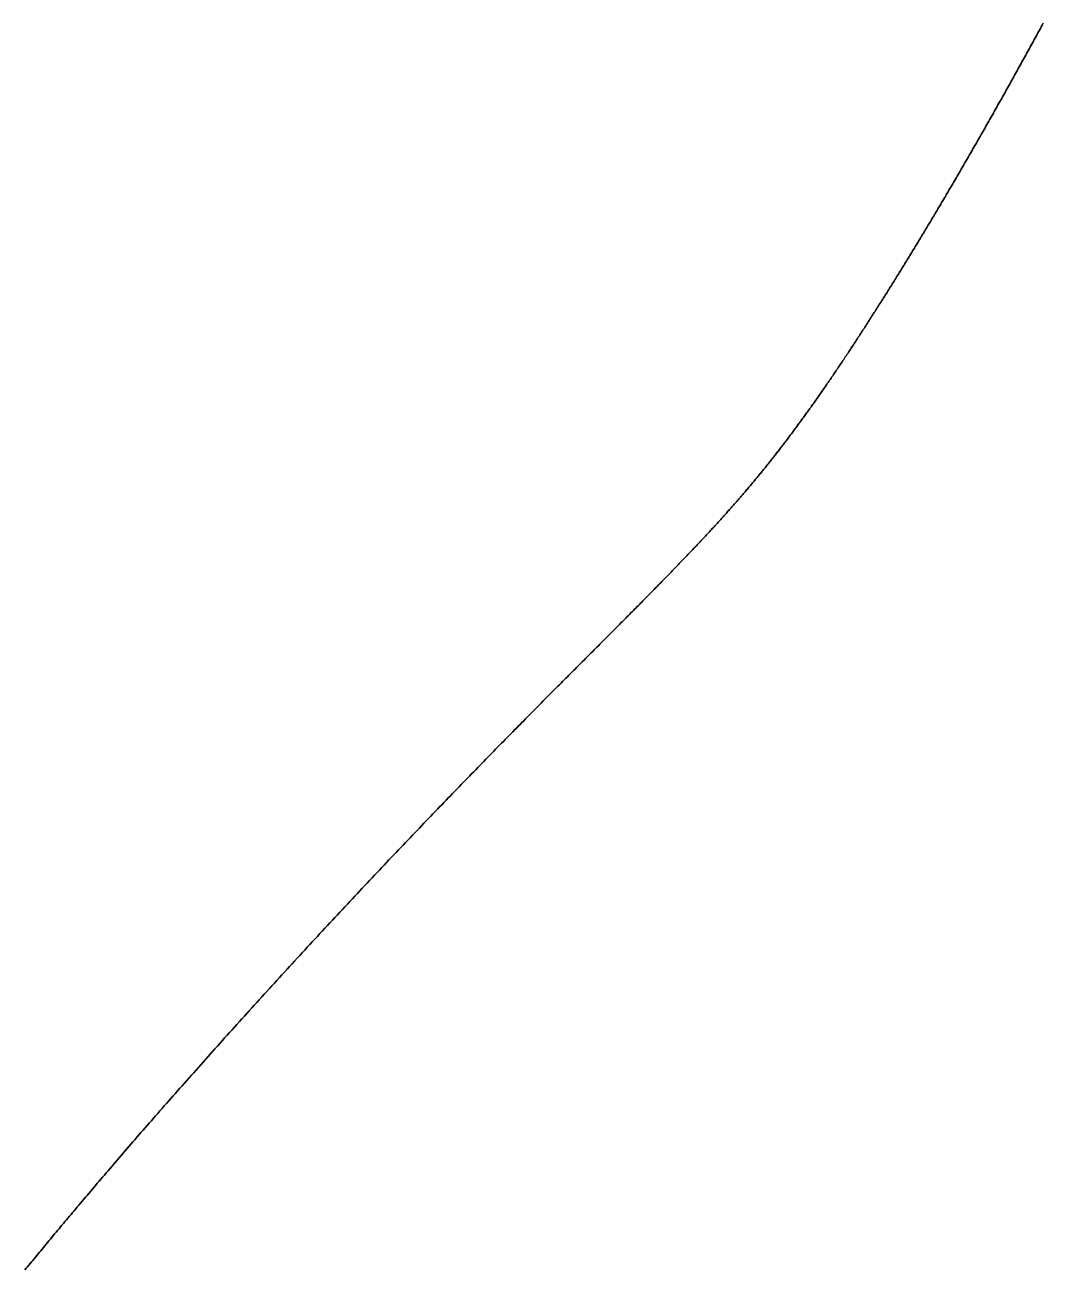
# Model space of a CAD drawing. Header units: inches. Extents: x 130170 to 284068, y 377793 to 804530.
# Drawn here: x 250075.4 to 250104.95, y 750662.2 to 750698.29 of the extents above; entities that cross this region are included whole.
import ezdxf

# ---------------------------------------------------------------- set-up
doc = ezdxf.new("R2010")
doc.units = ezdxf.units.IN
doc.header["$MEASUREMENT"] = 0
doc.layers.add('muni_il', color=7, linetype='Continuous')

msp = doc.modelspace()

# ---------------------------------------------------------------- linework, layer by layer
at = {"layer": 'muni_il'}
for points in [[(250104.95, 750698.334), (250104.924, 750698.285), (250104.897, 750698.236), (250104.871, 750698.187), (250104.844, 750698.139), (250104.817, 750698.09), (250104.791, 750698.041), (250104.764, 750697.993), (250104.738, 750697.944), (250104.711, 750697.895), (250104.684, 750697.847), (250104.658, 750697.798), (250104.631, 750697.75), (250104.604, 750697.701), (250104.578, 750697.652), (250104.551, 750697.604), (250104.524, 750697.555), (250104.497, 750697.507), (250104.471, 750697.458), (250104.444, 750697.41), (250104.417, 750697.361), (250104.391, 750697.313), (250104.364, 750697.265), (250104.337, 750697.216), (250104.31, 750697.168), (250104.284, 750697.12), (250104.257, 750697.071), (250104.23, 750697.023), (250104.203, 750696.975), (250104.176, 750696.926), (250104.15, 750696.878), (250104.123, 750696.83), (250104.096, 750696.782), (250104.069, 750696.734), (250104.043, 750696.686), (250104.016, 750696.638), (250103.989, 750696.59), (250103.962, 750696.542), (250103.935, 750696.493), (250103.908, 750696.446), (250103.882, 750696.398), (250103.855, 750696.35), (250103.828, 750696.302), (250103.801, 750696.254), (250103.774, 750696.206), (250103.747, 750696.158), (250103.72, 750696.11), (250103.694, 750696.063), (250103.667, 750696.015), (250103.64, 750695.967), (250103.613, 750695.92), (250103.586, 750695.872), (250103.559, 750695.824), (250103.532, 750695.777), (250103.506, 750695.729), (250103.479, 750695.682), (250103.452, 750695.634), (250103.425, 750695.587), (250103.398, 750695.539), (250103.371, 750695.492), (250103.344, 750695.445), (250103.317, 750695.397), (250103.291, 750695.35), (250103.264, 750695.303), (250103.237, 750695.256), (250103.21, 750695.208), (250103.183, 750695.161), (250103.156, 750695.114), (250103.129, 750695.067), (250103.103, 750695.02), (250103.076, 750694.973), (250103.049, 750694.926), (250103.022, 750694.879), (250102.995, 750694.833), (250102.968, 750694.786), (250102.941, 750694.739), (250102.914, 750694.692), (250102.888, 750694.646), (250102.861, 750694.599), (250102.834, 750694.553), (250102.807, 750694.506), (250102.78, 750694.46), (250102.753, 750694.413), (250102.727, 750694.367), (250102.7, 750694.32), (250102.673, 750694.274), (250102.646, 750694.228), (250102.619, 750694.182), (250102.593, 750694.135), (250102.566, 750694.089), (250102.539, 750694.043), (250102.512, 750693.997), (250102.485, 750693.951), (250102.459, 750693.906), (250102.432, 750693.86), (250102.405, 750693.814), (250102.378, 750693.768), (250102.352, 750693.722), (250102.325, 750693.677), (250102.298, 750693.631), (250102.272, 750693.586), (250102.245, 750693.54), (250102.218, 750693.495), (250102.192, 750693.45), (250102.165, 750693.404), (250102.138, 750693.359), (250102.112, 750693.314), (250102.085, 750693.269), (250102.058, 750693.224), (250102.032, 750693.179), (250102.005, 750693.134), (250101.979, 750693.089), (250101.952, 750693.044), (250101.925, 750692.999), (250101.899, 750692.955), (250101.872, 750692.91), (250101.846, 750692.866), (250101.819, 750692.821), (250101.793, 750692.777), (250101.766, 750692.732), (250101.74, 750692.688), (250101.714, 750692.644), (250101.687, 750692.6), (250101.661, 750692.556), (250101.634, 750692.512), (250101.608, 750692.468), (250101.582, 750692.424), (250101.555, 750692.38), (250101.529, 750692.336), (250101.503, 750692.293), (250101.477, 750692.249), (250101.45, 750692.205), (250101.424, 750692.162), (250101.398, 750692.119), (250101.372, 750692.076), (250101.346, 750692.032), (250101.319, 750691.989), (250101.293, 750691.946), (250101.267, 750691.903), (250101.241, 750691.86), (250101.215, 750691.817), (250101.189, 750691.775), (250101.163, 750691.732), (250101.137, 750691.69), (250101.111, 750691.647), (250101.085, 750691.604), (250101.059, 750691.562), (250101.033, 750691.52), (250101.007, 750691.478), (250100.982, 750691.436), (250100.956, 750691.394), (250100.93, 750691.352), (250100.904, 750691.31), (250100.878, 750691.268), (250100.853, 750691.227), (250100.827, 750691.185), (250100.802, 750691.144), (250100.776, 750691.102), (250100.75, 750691.061), (250100.725, 750691.02), (250100.699, 750690.979), (250100.674, 750690.938), (250100.648, 750690.897), (250100.623, 750690.856), (250100.597, 750690.815), (250100.572, 750690.774), (250100.547, 750690.734), (250100.521, 750690.693), (250100.496, 750690.653), (250100.471, 750690.613), (250100.446, 750690.572), (250100.421, 750690.532), (250100.395, 750690.492), (250100.37, 750690.452), (250100.345, 750690.413), (250100.32, 750690.373), (250100.295, 750690.333), (250100.27, 750690.294), (250100.245, 750690.254), (250100.22, 750690.215), (250100.196, 750690.176), (250100.171, 750690.137), (250100.146, 750690.098), (250100.121, 750690.059), (250100.096, 750690.02), (250100.072, 750689.981), (250100.047, 750689.943), (250100.022, 750689.904), (250099.998, 750689.866), (250099.973, 750689.827), (250099.949, 750689.789), (250099.924, 750689.751), (250099.9, 750689.713), (250099.876, 750689.675), (250099.851, 750689.637), (250099.827, 750689.6), (250099.803, 750689.562), (250099.778, 750689.525), (250099.754, 750689.487), (250099.73, 750689.45), (250099.706, 750689.413), (250099.682, 750689.376), (250099.658, 750689.339), (250099.634, 750689.302), (250099.61, 750689.265), (250099.586, 750689.228), (250099.562, 750689.192), (250099.538, 750689.156), (250099.515, 750689.119), (250099.491, 750689.083), (250099.467, 750689.047), (250099.444, 750689.011), (250099.42, 750688.975), (250099.397, 750688.939), (250099.373, 750688.904), (250099.35, 750688.868), (250099.326, 750688.832), (250099.303, 750688.797), (250099.279, 750688.762), (250099.256, 750688.727), (250099.233, 750688.692), (250099.209, 750688.657), (250099.186, 750688.622), (250099.163, 750688.587), (250099.14, 750688.553), (250099.117, 750688.518), (250099.094, 750688.484), (250099.071, 750688.45), (250099.048, 750688.416), (250099.025, 750688.382), (250099.002, 750688.348), (250098.979, 750688.314), (250098.957, 750688.28), (250098.934, 750688.247), (250098.911, 750688.213), (250098.888, 750688.18), (250098.866, 750688.146), (250098.843, 750688.113), (250098.821, 750688.08), (250098.798, 750688.047), (250098.776, 750688.014), (250098.753, 750687.981), (250098.731, 750687.949), (250098.709, 750687.916), (250098.686, 750687.884), (250098.664, 750687.852), (250098.642, 750687.819), (250098.62, 750687.787), (250098.597, 750687.755), (250098.575, 750687.723), (250098.553, 750687.691), (250098.531, 750687.66), (250098.509, 750687.628), (250098.487, 750687.596), (250098.465, 750687.565), (250098.443, 750687.534), (250098.421, 750687.503), (250098.4, 750687.471), (250098.378, 750687.44), (250098.356, 750687.409), (250098.334, 750687.379), (250098.313, 750687.348), (250098.291, 750687.317), (250098.269, 750687.287), (250098.248, 750687.256), (250098.226, 750687.226), (250098.204, 750687.196), (250098.183, 750687.166), (250098.162, 750687.136), (250098.14, 750687.106), (250098.119, 750687.076), (250098.097, 750687.046), (250098.076, 750687.016), (250098.054, 750686.987), (250098.033, 750686.957), (250098.012, 750686.928), (250097.991, 750686.899), (250097.969, 750686.869), (250097.948, 750686.84), (250097.927, 750686.811), (250097.906, 750686.782), (250097.885, 750686.753), (250097.863, 750686.724), (250097.842, 750686.695), (250097.821, 750686.667), (250097.8, 750686.638), (250097.779, 750686.61), (250097.758, 750686.581), (250097.737, 750686.553), (250097.716, 750686.525), (250097.695, 750686.497), (250097.674, 750686.468), (250097.653, 750686.44), (250097.632, 750686.412), (250097.611, 750686.385), (250097.59, 750686.357), (250097.569, 750686.329), (250097.548, 750686.301), (250097.527, 750686.274), (250097.507, 750686.246), (250097.486, 750686.219), (250097.465, 750686.191), (250097.444, 750686.164), (250097.423, 750686.137), (250097.402, 750686.109), (250097.381, 750686.082), (250097.361, 750686.055), (250097.34, 750686.028), (250097.319, 750686.001), (250097.298, 750685.974), (250097.277, 750685.947), (250097.256, 750685.92), (250097.235, 750685.894), (250097.214, 750685.867), (250097.194, 750685.84), (250097.173, 750685.813), (250097.152, 750685.787), (250097.131, 750685.76), (250097.11, 750685.734), (250097.089, 750685.707), (250097.068, 750685.681), (250097.047, 750685.655), (250097.027, 750685.628), (250097.006, 750685.602), (250096.985, 750685.576), (250096.964, 750685.55), (250096.943, 750685.523), (250096.922, 750685.497), (250096.901, 750685.471), (250096.88, 750685.445), (250096.859, 750685.419), (250096.837, 750685.393), (250096.816, 750685.367), (250096.795, 750685.341), (250096.774, 750685.315), (250096.753, 750685.289), (250096.732, 750685.264), (250096.711, 750685.238), (250096.689, 750685.212), (250096.668, 750685.186), (250096.647, 750685.16), (250096.625, 750685.135), (250096.604, 750685.109), (250096.583, 750685.083), (250096.561, 750685.057), (250096.54, 750685.032), (250096.518, 750685.006), (250096.497, 750684.98), (250096.475, 750684.954), (250096.453, 750684.929), (250096.432, 750684.903), (250096.41, 750684.877), (250096.388, 750684.852), (250096.366, 750684.826), (250096.345, 750684.8), (250096.323, 750684.775), (250096.301, 750684.749), (250096.279, 750684.723), (250096.257, 750684.698), (250096.235, 750684.672), (250096.213, 750684.646), (250096.19, 750684.621), (250096.168, 750684.595), (250096.146, 750684.569), (250096.123, 750684.544), (250096.101, 750684.518), (250096.079, 750684.492), (250096.056, 750684.466), (250096.034, 750684.44), (250096.011, 750684.415), (250095.988, 750684.389), (250095.966, 750684.363), (250095.943, 750684.337), (250095.92, 750684.311), (250095.897, 750684.285), (250095.874, 750684.259), (250095.851, 750684.233), (250095.828, 750684.207), (250095.804, 750684.181), (250095.781, 750684.155), (250095.758, 750684.129), (250095.734, 750684.103), (250095.711, 750684.077), (250095.687, 750684.05), (250095.664, 750684.024), (250095.64, 750683.998), (250095.616, 750683.971), (250095.592, 750683.945), (250095.568, 750683.919), (250095.544, 750683.892), (250095.52, 750683.866), (250095.496, 750683.839), (250095.472, 750683.812), (250095.447, 750683.786), (250095.423, 750683.759), (250095.398, 750683.732), (250095.373, 750683.705), (250095.349, 750683.679), (250095.324, 750683.651), (250095.299, 750683.625), (250095.274, 750683.598), (250095.249, 750683.57), (250095.224, 750683.543), (250095.199, 750683.516), (250095.173, 750683.489), (250095.148, 750683.461), (250095.122, 750683.434), (250095.096, 750683.406), (250095.071, 750683.379), (250095.045, 750683.351), (250095.019, 750683.323), (250094.993, 750683.296), (250094.966, 750683.268), (250094.94, 750683.24), (250094.914, 750683.212), (250094.887, 750683.184), (250094.861, 750683.155), (250094.834, 750683.127), (250094.807, 750683.099), (250094.78, 750683.07), (250094.753, 750683.042), (250094.726, 750683.013), (250094.698, 750682.985), (250094.671, 750682.956), (250094.643, 750682.927), (250094.616, 750682.898), (250094.588, 750682.869), (250094.56, 750682.84), (250094.532, 750682.811), (250094.504, 750682.781), (250094.476, 750682.752), (250094.447, 750682.722), (250094.419, 750682.693), (250094.39, 750682.663), (250094.361, 750682.633), (250094.333, 750682.603), (250094.303, 750682.573), (250094.274, 750682.543), (250094.245, 750682.513), (250094.216, 750682.482), (250094.186, 750682.452), (250094.156, 750682.421), (250094.127, 750682.391), (250094.097, 750682.36), (250094.066, 750682.329), (250094.036, 750682.298), (250094.006, 750682.267), (250093.975, 750682.235), (250093.945, 750682.204), (250093.914, 750682.173), (250093.883, 750682.141), (250093.852, 750682.109), (250093.82, 750682.077), (250093.789, 750682.045), (250093.757, 750682.013), (250093.726, 750681.981), (250093.694, 750681.948), (250093.662, 750681.916), (250093.63, 750681.883), (250093.597, 750681.85), (250093.565, 750681.817), (250093.532, 750681.784), (250093.499, 750681.751), (250093.466, 750681.717), (250093.433, 750681.684), (250093.4, 750681.65), (250093.366, 750681.616), (250093.333, 750681.582), (250093.299, 750681.548), (250093.265, 750681.514), (250093.231, 750681.479), (250093.197, 750681.444), (250093.162, 750681.41), (250093.128, 750681.375), (250093.093, 750681.34), (250093.058, 750681.304), (250093.022, 750681.269), (250092.987, 750681.233), (250092.952, 750681.198), (250092.916, 750681.162), (250092.88, 750681.126), (250092.844, 750681.089), (250092.808, 750681.053), (250092.771, 750681.016), (250092.734, 750680.979), (250092.698, 750680.942), (250092.661, 750680.905), (250092.623, 750680.868), (250092.586, 750680.83), (250092.548, 750680.793), (250092.51, 750680.755), (250092.472, 750680.716), (250092.434, 750680.678), (250092.396, 750680.64), (250092.357, 750680.601), (250092.318, 750680.562), (250092.279, 750680.523), (250092.24, 750680.484), (250092.201, 750680.444), (250092.161, 750680.404), (250092.121, 750680.364), (250092.081, 750680.324), (250092.041, 750680.284), (250092, 750680.243), (250091.959, 750680.202), (250091.918, 750680.161), (250091.877, 750680.12), (250091.836, 750680.079), (250091.794, 750680.037), (250091.752, 750679.995), (250091.71, 750679.953), (250091.668, 750679.911), (250091.625, 750679.868), (250091.582, 750679.825), (250091.539, 750679.782), (250091.496, 750679.739), (250091.453, 750679.695), (250091.409, 750679.651), (250091.365, 750679.607), (250091.321, 750679.563), (250091.276, 750679.518), (250091.232, 750679.474), (250091.187, 750679.428), (250091.142, 750679.383), (250091.096, 750679.338), (250091.051, 750679.292), (250091.005, 750679.246), (250090.958, 750679.199), (250090.912, 750679.153), (250090.865, 750679.106), (250090.818, 750679.059), (250090.771, 750679.011), (250090.724, 750678.963), (250090.676, 750678.915), (250090.628, 750678.867), (250090.58, 750678.818), (250090.531, 750678.77), (250090.482, 750678.72), (250090.433, 750678.671), (250090.384, 750678.621), (250090.334, 750678.571), (250090.285, 750678.521), (250090.234, 750678.471), (250090.184, 750678.42), (250090.133, 750678.369), (250090.082, 750678.317), (250090.031, 750678.265), (250089.98, 750678.213), (250089.928, 750678.161), (250089.876, 750678.108), (250089.824, 750678.055), (250089.771, 750678.002), (250089.718, 750677.948), (250089.665, 750677.894), (250089.611, 750677.84), (250089.558, 750677.786), (250089.504, 750677.731), (250089.449, 750677.676), (250089.395, 750677.62), (250089.34, 750677.564), (250089.285, 750677.508), (250089.229, 750677.452), (250089.173, 750677.395), (250089.117, 750677.338), (250089.061, 750677.28), (250089.004, 750677.223), (250088.948, 750677.165), (250088.891, 750677.106), (250088.833, 750677.048), (250088.775, 750676.988), (250088.717, 750676.929), (250088.659, 750676.869), (250088.6, 750676.809), (250088.541, 750676.749), (250088.482, 750676.688), (250088.423, 750676.627), (250088.363, 750676.566), (250088.303, 750676.504), (250088.243, 750676.442), (250088.182, 750676.38), (250088.121, 750676.317), (250088.06, 750676.254), (250087.998, 750676.191), (250087.937, 750676.127), (250087.875, 750676.063), (250087.812, 750675.999), (250087.75, 750675.934), (250087.687, 750675.869), (250087.624, 750675.804), (250087.561, 750675.738), (250087.497, 750675.672), (250087.433, 750675.606), (250087.369, 750675.539), (250087.304, 750675.472), (250087.24, 750675.405), (250087.175, 750675.337), (250087.11, 750675.269), (250087.044, 750675.201), (250086.978, 750675.133), (250086.912, 750675.064), (250086.846, 750674.995), (250086.78, 750674.925), (250086.713, 750674.856), (250086.646, 750674.785), (250086.579, 750674.715), (250086.511, 750674.644), (250086.444, 750674.573), (250086.376, 750674.502), (250086.308, 750674.431), (250086.239, 750674.359), (250086.171, 750674.287), (250086.102, 750674.214), (250086.033, 750674.142), (250085.964, 750674.069), (250085.894, 750673.995), (250085.825, 750673.922), (250085.755, 750673.848), (250085.685, 750673.774), (250085.615, 750673.7), (250085.545, 750673.625), (250085.474, 750673.551), (250085.403, 750673.476), (250085.332, 750673.4), (250085.261, 750673.325), (250085.19, 750673.249), (250085.119, 750673.173), (250085.047, 750673.097), (250084.976, 750673.021), (250084.904, 750672.944), (250084.832, 750672.867), (250084.76, 750672.79), (250084.688, 750672.713), (250084.615, 750672.636), (250084.543, 750672.558), (250084.47, 750672.48), (250084.397, 750672.403), (250084.325, 750672.325), (250084.252, 750672.246), (250084.179, 750672.168), (250084.106, 750672.089), (250084.033, 750672.011), (250083.96, 750671.932), (250083.887, 750671.853), (250083.813, 750671.774), (250083.74, 750671.695), (250083.667, 750671.615), (250083.593, 750671.536), (250083.52, 750671.457), (250083.447, 750671.377), (250083.373, 750671.297), (250083.3, 750671.218), (250083.226, 750671.138), (250083.153, 750671.058), (250083.079, 750670.978), (250083.006, 750670.898), (250082.933, 750670.818), (250082.859, 750670.738), (250082.786, 750670.658), (250082.713, 750670.578), (250082.639, 750670.498), (250082.566, 750670.418), (250082.493, 750670.338), (250082.42, 750670.257), (250082.347, 750670.177), (250082.274, 750670.097), (250082.201, 750670.017), (250082.129, 750669.937), (250082.056, 750669.857), (250081.984, 750669.778), (250081.911, 750669.698), (250081.839, 750669.618), (250081.767, 750669.539), (250081.695, 750669.459), (250081.623, 750669.38), (250081.552, 750669.3), (250081.48, 750669.221), (250081.409, 750669.142), (250081.338, 750669.063), (250081.267, 750668.984), (250081.196, 750668.906), (250081.126, 750668.827), (250081.056, 750668.749), (250080.985, 750668.671), (250080.915, 750668.593), (250080.846, 750668.515), (250080.776, 750668.437), (250080.707, 750668.36), (250080.638, 750668.283), (250080.569, 750668.205), (250080.501, 750668.129), (250080.433, 750668.052), (250080.365, 750667.976), (250080.297, 750667.9), (250080.23, 750667.824), (250080.163, 750667.748), (250080.096, 750667.673), (250080.029, 750667.598), (250079.963, 750667.523), (250079.897, 750667.448), (250079.831, 750667.374), (250079.766, 750667.3), (250079.701, 750667.227), (250079.636, 750667.153), (250079.572, 750667.08), (250079.508, 750667.007), (250079.445, 750666.935), (250079.381, 750666.863), (250079.318, 750666.791), (250079.255, 750666.72), (250079.193, 750666.649), (250079.131, 750666.578), (250079.07, 750666.508), (250079.009, 750666.437), (250078.948, 750666.368), (250078.887, 750666.298), (250078.827, 750666.23), (250078.767, 750666.161), (250078.708, 750666.093), (250078.649, 750666.025), (250078.59, 750665.957), (250078.532, 750665.89), (250078.475, 750665.824), (250078.417, 750665.757), (250078.36, 750665.691), (250078.303, 750665.626), (250078.247, 750665.561), (250078.191, 750665.496), (250078.136, 750665.432), (250078.081, 750665.368), (250078.026, 750665.304), (250077.972, 750665.241), (250077.918, 750665.178), (250077.864, 750665.116), (250077.811, 750665.054), (250077.758, 750664.992), (250077.706, 750664.931), (250077.654, 750664.871), (250077.602, 750664.81), (250077.551, 750664.75), (250077.5, 750664.691), (250077.45, 750664.632), (250077.4, 750664.573), (250077.35, 750664.514), (250077.3, 750664.456), (250077.252, 750664.399), (250077.203, 750664.342), (250077.155, 750664.285), (250077.107, 750664.228), (250077.06, 750664.172), (250077.012, 750664.117), (250076.966, 750664.061), (250076.919, 750664.006), (250076.873, 750663.952), (250076.827, 750663.898), (250076.782, 750663.844), (250076.737, 750663.79), (250076.692, 750663.737), (250076.648, 750663.684), (250076.604, 750663.632), (250076.56, 750663.58), (250076.516, 750663.528), (250076.473, 750663.476), (250076.43, 750663.425), (250076.388, 750663.374), (250076.345, 750663.324), (250076.303, 750663.274), (250076.262, 750663.224), (250076.22, 750663.174), (250076.179, 750663.124), (250076.138, 750663.075), (250076.097, 750663.026), (250076.057, 750662.978), (250076.017, 750662.929), (250075.976, 750662.881), (250075.937, 750662.833), (250075.897, 750662.785), (250075.858, 750662.738), (250075.818, 750662.691), (250075.779, 750662.643), (250075.741, 750662.596), (250075.702, 750662.55), (250075.663, 750662.503), (250075.625, 750662.457), (250075.587, 750662.41), (250075.549, 750662.364), (250075.511, 750662.318), (250075.473, 750662.272), (250075.435, 750662.226), (250075.397, 750662.181)], [(250075.397, 750662.181), (250075.435, 750662.226), (250075.473, 750662.272), (250075.511, 750662.318), (250075.549, 750662.364), (250075.587, 750662.41), (250075.625, 750662.457), (250075.663, 750662.503), (250075.702, 750662.55), (250075.741, 750662.596), (250075.779, 750662.643), (250075.818, 750662.691), (250075.858, 750662.738), (250075.897, 750662.785), (250075.937, 750662.833), (250075.976, 750662.881), (250076.017, 750662.929), (250076.057, 750662.978), (250076.097, 750663.026), (250076.138, 750663.075), (250076.179, 750663.124), (250076.22, 750663.174), (250076.262, 750663.224), (250076.303, 750663.274), (250076.345, 750663.324), (250076.388, 750663.374), (250076.43, 750663.425), (250076.473, 750663.476), (250076.516, 750663.528), (250076.56, 750663.58), (250076.604, 750663.632), (250076.648, 750663.684), (250076.692, 750663.737), (250076.737, 750663.79), (250076.782, 750663.844), (250076.827, 750663.898), (250076.873, 750663.952), (250076.919, 750664.006), (250076.966, 750664.061), (250077.012, 750664.117), (250077.06, 750664.172), (250077.107, 750664.228), (250077.155, 750664.285), (250077.203, 750664.342), (250077.252, 750664.399), (250077.3, 750664.456), (250077.35, 750664.514), (250077.4, 750664.573), (250077.45, 750664.632), (250077.5, 750664.691), (250077.551, 750664.75), (250077.602, 750664.81), (250077.654, 750664.871), (250077.706, 750664.931), (250077.758, 750664.992), (250077.811, 750665.054), (250077.864, 750665.116), (250077.918, 750665.178), (250077.972, 750665.241), (250078.026, 750665.304), (250078.081, 750665.368), (250078.136, 750665.432), (250078.191, 750665.496), (250078.247, 750665.561), (250078.303, 750665.626), (250078.36, 750665.691), (250078.417, 750665.757), (250078.475, 750665.824), (250078.532, 750665.89), (250078.59, 750665.957), (250078.649, 750666.025), (250078.708, 750666.093), (250078.767, 750666.161), (250078.827, 750666.23), (250078.887, 750666.298), (250078.948, 750666.368), (250079.009, 750666.437), (250079.07, 750666.508), (250079.131, 750666.578), (250079.193, 750666.649), (250079.255, 750666.72), (250079.318, 750666.791), (250079.381, 750666.863), (250079.445, 750666.935), (250079.508, 750667.007), (250079.572, 750667.08), (250079.636, 750667.153), (250079.701, 750667.227), (250079.766, 750667.3), (250079.831, 750667.374), (250079.897, 750667.448), (250079.963, 750667.523), (250080.029, 750667.598), (250080.096, 750667.673), (250080.163, 750667.748), (250080.23, 750667.824), (250080.297, 750667.9), (250080.365, 750667.976), (250080.433, 750668.052), (250080.501, 750668.129), (250080.569, 750668.205), (250080.638, 750668.283), (250080.707, 750668.36), (250080.776, 750668.437), (250080.846, 750668.515), (250080.915, 750668.593), (250080.985, 750668.671), (250081.056, 750668.749), (250081.126, 750668.827), (250081.196, 750668.906), (250081.267, 750668.984), (250081.338, 750669.063), (250081.409, 750669.142), (250081.48, 750669.221), (250081.552, 750669.3), (250081.623, 750669.38), (250081.695, 750669.459), (250081.767, 750669.539), (250081.839, 750669.618), (250081.911, 750669.698), (250081.984, 750669.778), (250082.056, 750669.857), (250082.129, 750669.937), (250082.201, 750670.017), (250082.274, 750670.097), (250082.347, 750670.177), (250082.42, 750670.257), (250082.493, 750670.338), (250082.566, 750670.418), (250082.639, 750670.498), (250082.713, 750670.578), (250082.786, 750670.658), (250082.859, 750670.738), (250082.933, 750670.818), (250083.006, 750670.898), (250083.079, 750670.978), (250083.153, 750671.058), (250083.226, 750671.138), (250083.3, 750671.218), (250083.373, 750671.297), (250083.447, 750671.377), (250083.52, 750671.457), (250083.593, 750671.536), (250083.667, 750671.615), (250083.74, 750671.695), (250083.813, 750671.774), (250083.887, 750671.853), (250083.96, 750671.932), (250084.033, 750672.011), (250084.106, 750672.089), (250084.179, 750672.168), (250084.252, 750672.246), (250084.325, 750672.325), (250084.397, 750672.403), (250084.47, 750672.48), (250084.543, 750672.558), (250084.615, 750672.636), (250084.688, 750672.713), (250084.76, 750672.79), (250084.832, 750672.867), (250084.904, 750672.944), (250084.976, 750673.021), (250085.047, 750673.097), (250085.119, 750673.173), (250085.19, 750673.249), (250085.261, 750673.325), (250085.332, 750673.4), (250085.403, 750673.476), (250085.474, 750673.551), (250085.545, 750673.625), (250085.615, 750673.7), (250085.685, 750673.774), (250085.755, 750673.848), (250085.825, 750673.922), (250085.894, 750673.995), (250085.964, 750674.069), (250086.033, 750674.142), (250086.102, 750674.214), (250086.171, 750674.287), (250086.239, 750674.359), (250086.308, 750674.431), (250086.376, 750674.502), (250086.444, 750674.573), (250086.511, 750674.644), (250086.579, 750674.715), (250086.646, 750674.785), (250086.713, 750674.856), (250086.78, 750674.925), (250086.846, 750674.995), (250086.912, 750675.064), (250086.978, 750675.133), (250087.044, 750675.201), (250087.11, 750675.269), (250087.175, 750675.337), (250087.24, 750675.405), (250087.304, 750675.472), (250087.369, 750675.539), (250087.433, 750675.606), (250087.497, 750675.672), (250087.561, 750675.738), (250087.624, 750675.804), (250087.687, 750675.869), (250087.75, 750675.934), (250087.812, 750675.999), (250087.875, 750676.063), (250087.937, 750676.127), (250087.998, 750676.191), (250088.06, 750676.254), (250088.121, 750676.317), (250088.182, 750676.38), (250088.243, 750676.442), (250088.303, 750676.504), (250088.363, 750676.566), (250088.423, 750676.627), (250088.482, 750676.688), (250088.541, 750676.749), (250088.6, 750676.809), (250088.659, 750676.869), (250088.717, 750676.929), (250088.775, 750676.988), (250088.833, 750677.048), (250088.891, 750677.106), (250088.948, 750677.165), (250089.004, 750677.223), (250089.061, 750677.28), (250089.117, 750677.338), (250089.173, 750677.395), (250089.229, 750677.452), (250089.285, 750677.508), (250089.34, 750677.564), (250089.395, 750677.62), (250089.449, 750677.676), (250089.504, 750677.731), (250089.558, 750677.786), (250089.611, 750677.84), (250089.665, 750677.894), (250089.718, 750677.948), (250089.771, 750678.002), (250089.824, 750678.055), (250089.876, 750678.108), (250089.928, 750678.161), (250089.98, 750678.213), (250090.031, 750678.265), (250090.082, 750678.317), (250090.133, 750678.369), (250090.184, 750678.42), (250090.234, 750678.471), (250090.285, 750678.521), (250090.334, 750678.571), (250090.384, 750678.621), (250090.433, 750678.671), (250090.482, 750678.72), (250090.531, 750678.77), (250090.58, 750678.818), (250090.628, 750678.867), (250090.676, 750678.915), (250090.724, 750678.963), (250090.771, 750679.011), (250090.818, 750679.059), (250090.865, 750679.106), (250090.912, 750679.153), (250090.958, 750679.199), (250091.005, 750679.246), (250091.051, 750679.292), (250091.096, 750679.338), (250091.142, 750679.383), (250091.187, 750679.428), (250091.232, 750679.474), (250091.276, 750679.518), (250091.321, 750679.563), (250091.365, 750679.607), (250091.409, 750679.651), (250091.453, 750679.695), (250091.496, 750679.739), (250091.539, 750679.782), (250091.582, 750679.825), (250091.625, 750679.868), (250091.668, 750679.911), (250091.71, 750679.953), (250091.752, 750679.995), (250091.794, 750680.037), (250091.836, 750680.079), (250091.877, 750680.12), (250091.918, 750680.161), (250091.959, 750680.202), (250092, 750680.243), (250092.041, 750680.284), (250092.081, 750680.324), (250092.121, 750680.364), (250092.161, 750680.404), (250092.201, 750680.444), (250092.24, 750680.484), (250092.279, 750680.523), (250092.318, 750680.562), (250092.357, 750680.601), (250092.396, 750680.64), (250092.434, 750680.678), (250092.472, 750680.716), (250092.51, 750680.755), (250092.548, 750680.793), (250092.586, 750680.83), (250092.623, 750680.868), (250092.661, 750680.905), (250092.698, 750680.942), (250092.734, 750680.979), (250092.771, 750681.016), (250092.808, 750681.053), (250092.844, 750681.089), (250092.88, 750681.126), (250092.916, 750681.162), (250092.952, 750681.198), (250092.987, 750681.233), (250093.022, 750681.269), (250093.058, 750681.304), (250093.093, 750681.34), (250093.128, 750681.375), (250093.162, 750681.41), (250093.197, 750681.444), (250093.231, 750681.479), (250093.265, 750681.514), (250093.299, 750681.548), (250093.333, 750681.582), (250093.366, 750681.616), (250093.4, 750681.65), (250093.433, 750681.684), (250093.466, 750681.717), (250093.499, 750681.751), (250093.532, 750681.784), (250093.565, 750681.817), (250093.597, 750681.85), (250093.63, 750681.883), (250093.662, 750681.916), (250093.694, 750681.948), (250093.726, 750681.981), (250093.757, 750682.013), (250093.789, 750682.045), (250093.82, 750682.077), (250093.852, 750682.109), (250093.883, 750682.141), (250093.914, 750682.173), (250093.945, 750682.204), (250093.975, 750682.235), (250094.006, 750682.267), (250094.036, 750682.298), (250094.066, 750682.329), (250094.097, 750682.36), (250094.127, 750682.391), (250094.156, 750682.421), (250094.186, 750682.452), (250094.216, 750682.482), (250094.245, 750682.513), (250094.274, 750682.543), (250094.303, 750682.573), (250094.333, 750682.603), (250094.361, 750682.633), (250094.39, 750682.663), (250094.419, 750682.693), (250094.447, 750682.722), (250094.476, 750682.752), (250094.504, 750682.781), (250094.532, 750682.811), (250094.56, 750682.84), (250094.588, 750682.869), (250094.616, 750682.898), (250094.643, 750682.927), (250094.671, 750682.956), (250094.698, 750682.985), (250094.726, 750683.013), (250094.753, 750683.042), (250094.78, 750683.07), (250094.807, 750683.099), (250094.834, 750683.127), (250094.861, 750683.155), (250094.887, 750683.184), (250094.914, 750683.212), (250094.94, 750683.24), (250094.966, 750683.268), (250094.993, 750683.296), (250095.019, 750683.323), (250095.045, 750683.351), (250095.071, 750683.379), (250095.096, 750683.406), (250095.122, 750683.434), (250095.148, 750683.461), (250095.173, 750683.489), (250095.199, 750683.516), (250095.224, 750683.543), (250095.249, 750683.57), (250095.274, 750683.598), (250095.299, 750683.625), (250095.324, 750683.651), (250095.349, 750683.679), (250095.373, 750683.705), (250095.398, 750683.732), (250095.423, 750683.759), (250095.447, 750683.786), (250095.472, 750683.812), (250095.496, 750683.839), (250095.52, 750683.866), (250095.544, 750683.892), (250095.568, 750683.919), (250095.592, 750683.945), (250095.616, 750683.971), (250095.64, 750683.998), (250095.664, 750684.024), (250095.687, 750684.05), (250095.711, 750684.077), (250095.734, 750684.103), (250095.758, 750684.129), (250095.781, 750684.155), (250095.804, 750684.181), (250095.828, 750684.207), (250095.851, 750684.233), (250095.874, 750684.259), (250095.897, 750684.285), (250095.92, 750684.311), (250095.943, 750684.337), (250095.966, 750684.363), (250095.988, 750684.389), (250096.011, 750684.415), (250096.034, 750684.44), (250096.056, 750684.466), (250096.079, 750684.492), (250096.101, 750684.518), (250096.123, 750684.544), (250096.146, 750684.569), (250096.168, 750684.595), (250096.19, 750684.621), (250096.213, 750684.646), (250096.235, 750684.672), (250096.257, 750684.698), (250096.279, 750684.723), (250096.301, 750684.749), (250096.323, 750684.775), (250096.345, 750684.8), (250096.366, 750684.826), (250096.388, 750684.852), (250096.41, 750684.877), (250096.432, 750684.903), (250096.453, 750684.929), (250096.475, 750684.954), (250096.497, 750684.98), (250096.518, 750685.006), (250096.54, 750685.032), (250096.561, 750685.057), (250096.583, 750685.083), (250096.604, 750685.109), (250096.625, 750685.135), (250096.647, 750685.16), (250096.668, 750685.186), (250096.689, 750685.212), (250096.711, 750685.238), (250096.732, 750685.264), (250096.753, 750685.289), (250096.774, 750685.315), (250096.795, 750685.341), (250096.816, 750685.367), (250096.837, 750685.393), (250096.859, 750685.419), (250096.88, 750685.445), (250096.901, 750685.471), (250096.922, 750685.497), (250096.943, 750685.523), (250096.964, 750685.55), (250096.985, 750685.576), (250097.006, 750685.602), (250097.027, 750685.628), (250097.047, 750685.655), (250097.068, 750685.681), (250097.089, 750685.707), (250097.11, 750685.734), (250097.131, 750685.76), (250097.152, 750685.787), (250097.173, 750685.813), (250097.194, 750685.84), (250097.214, 750685.867), (250097.235, 750685.894), (250097.256, 750685.92), (250097.277, 750685.947), (250097.298, 750685.974), (250097.319, 750686.001), (250097.34, 750686.028), (250097.361, 750686.055), (250097.381, 750686.082), (250097.402, 750686.109), (250097.423, 750686.137), (250097.444, 750686.164), (250097.465, 750686.191), (250097.486, 750686.219), (250097.507, 750686.246), (250097.527, 750686.274), (250097.548, 750686.301), (250097.569, 750686.329), (250097.59, 750686.357), (250097.611, 750686.385), (250097.632, 750686.412), (250097.653, 750686.44), (250097.674, 750686.468), (250097.695, 750686.497), (250097.716, 750686.525), (250097.737, 750686.553), (250097.758, 750686.581), (250097.779, 750686.61), (250097.8, 750686.638), (250097.821, 750686.667), (250097.842, 750686.695), (250097.863, 750686.724), (250097.885, 750686.753), (250097.906, 750686.782), (250097.927, 750686.811), (250097.948, 750686.84), (250097.969, 750686.869), (250097.991, 750686.899), (250098.012, 750686.928), (250098.033, 750686.957), (250098.054, 750686.987), (250098.076, 750687.016), (250098.097, 750687.046), (250098.119, 750687.076), (250098.14, 750687.106), (250098.162, 750687.136), (250098.183, 750687.166), (250098.204, 750687.196), (250098.226, 750687.226), (250098.248, 750687.256), (250098.269, 750687.287), (250098.291, 750687.317), (250098.313, 750687.348), (250098.334, 750687.379), (250098.356, 750687.409), (250098.378, 750687.44), (250098.4, 750687.471), (250098.421, 750687.503), (250098.443, 750687.534), (250098.465, 750687.565), (250098.487, 750687.596), (250098.509, 750687.628), (250098.531, 750687.66), (250098.553, 750687.691), (250098.575, 750687.723), (250098.597, 750687.755), (250098.62, 750687.787), (250098.642, 750687.819), (250098.664, 750687.852), (250098.686, 750687.884), (250098.709, 750687.916), (250098.731, 750687.949), (250098.753, 750687.981), (250098.776, 750688.014), (250098.798, 750688.047), (250098.821, 750688.08), (250098.843, 750688.113), (250098.866, 750688.146), (250098.888, 750688.18), (250098.911, 750688.213), (250098.934, 750688.247), (250098.957, 750688.28), (250098.979, 750688.314), (250099.002, 750688.348), (250099.025, 750688.382), (250099.048, 750688.416), (250099.071, 750688.45), (250099.094, 750688.484), (250099.117, 750688.518), (250099.14, 750688.553), (250099.163, 750688.587), (250099.186, 750688.622), (250099.209, 750688.657), (250099.233, 750688.692), (250099.256, 750688.727), (250099.279, 750688.762), (250099.303, 750688.797), (250099.326, 750688.832), (250099.35, 750688.868), (250099.373, 750688.904), (250099.397, 750688.939), (250099.42, 750688.975), (250099.444, 750689.011), (250099.467, 750689.047), (250099.491, 750689.083), (250099.515, 750689.119), (250099.538, 750689.156), (250099.562, 750689.192), (250099.586, 750689.228), (250099.61, 750689.265), (250099.634, 750689.302), (250099.658, 750689.339), (250099.682, 750689.376), (250099.706, 750689.413), (250099.73, 750689.45), (250099.754, 750689.487), (250099.778, 750689.525), (250099.803, 750689.562), (250099.827, 750689.6), (250099.851, 750689.637), (250099.876, 750689.675), (250099.9, 750689.713), (250099.924, 750689.751), (250099.949, 750689.789), (250099.973, 750689.827), (250099.998, 750689.866), (250100.022, 750689.904), (250100.047, 750689.943), (250100.072, 750689.981), (250100.096, 750690.02), (250100.121, 750690.059), (250100.146, 750690.098), (250100.171, 750690.137), (250100.196, 750690.176), (250100.22, 750690.215), (250100.245, 750690.254), (250100.27, 750690.294), (250100.295, 750690.333), (250100.32, 750690.373), (250100.345, 750690.413), (250100.37, 750690.452), (250100.395, 750690.492), (250100.421, 750690.532), (250100.446, 750690.572), (250100.471, 750690.613), (250100.496, 750690.653), (250100.521, 750690.693), (250100.547, 750690.734), (250100.572, 750690.774), (250100.597, 750690.815), (250100.623, 750690.856), (250100.648, 750690.897), (250100.674, 750690.938), (250100.699, 750690.979), (250100.725, 750691.02), (250100.75, 750691.061), (250100.776, 750691.102), (250100.802, 750691.144), (250100.827, 750691.185), (250100.853, 750691.227), (250100.878, 750691.268), (250100.904, 750691.31), (250100.93, 750691.352), (250100.956, 750691.394), (250100.982, 750691.436), (250101.007, 750691.478), (250101.033, 750691.52), (250101.059, 750691.562), (250101.085, 750691.604), (250101.111, 750691.647), (250101.137, 750691.69), (250101.163, 750691.732), (250101.189, 750691.775), (250101.215, 750691.817), (250101.241, 750691.86), (250101.267, 750691.903), (250101.293, 750691.946), (250101.319, 750691.989), (250101.346, 750692.032), (250101.372, 750692.076), (250101.398, 750692.119), (250101.424, 750692.162), (250101.45, 750692.205), (250101.477, 750692.249), (250101.503, 750692.293), (250101.529, 750692.336), (250101.555, 750692.38), (250101.582, 750692.424), (250101.608, 750692.468), (250101.634, 750692.512), (250101.661, 750692.556), (250101.687, 750692.6), (250101.714, 750692.644), (250101.74, 750692.688), (250101.766, 750692.732), (250101.793, 750692.777), (250101.819, 750692.821), (250101.846, 750692.866), (250101.872, 750692.91), (250101.899, 750692.955), (250101.925, 750692.999), (250101.952, 750693.044), (250101.979, 750693.089), (250102.005, 750693.134), (250102.032, 750693.179), (250102.058, 750693.224), (250102.085, 750693.269), (250102.112, 750693.314), (250102.138, 750693.359), (250102.165, 750693.404), (250102.192, 750693.45), (250102.218, 750693.495), (250102.245, 750693.54), (250102.272, 750693.586), (250102.298, 750693.631), (250102.325, 750693.677), (250102.352, 750693.722), (250102.378, 750693.768), (250102.405, 750693.814), (250102.432, 750693.86), (250102.459, 750693.906), (250102.485, 750693.951), (250102.512, 750693.997), (250102.539, 750694.043), (250102.566, 750694.089), (250102.593, 750694.135), (250102.619, 750694.182), (250102.646, 750694.228), (250102.673, 750694.274), (250102.7, 750694.32), (250102.727, 750694.367), (250102.753, 750694.413), (250102.78, 750694.46), (250102.807, 750694.506), (250102.834, 750694.553), (250102.861, 750694.599), (250102.888, 750694.646), (250102.914, 750694.692), (250102.941, 750694.739), (250102.968, 750694.786), (250102.995, 750694.833), (250103.022, 750694.879), (250103.049, 750694.926), (250103.076, 750694.973), (250103.103, 750695.02), (250103.129, 750695.067), (250103.156, 750695.114), (250103.183, 750695.161), (250103.21, 750695.208), (250103.237, 750695.256), (250103.264, 750695.303), (250103.291, 750695.35), (250103.317, 750695.397), (250103.344, 750695.445), (250103.371, 750695.492), (250103.398, 750695.539), (250103.425, 750695.587), (250103.452, 750695.634), (250103.479, 750695.682), (250103.506, 750695.729), (250103.532, 750695.777), (250103.559, 750695.824), (250103.586, 750695.872), (250103.613, 750695.92), (250103.64, 750695.967), (250103.667, 750696.015), (250103.694, 750696.063), (250103.72, 750696.11), (250103.747, 750696.158), (250103.774, 750696.206), (250103.801, 750696.254), (250103.828, 750696.302), (250103.855, 750696.35), (250103.882, 750696.398), (250103.908, 750696.446), (250103.935, 750696.493), (250103.962, 750696.542), (250103.989, 750696.59), (250104.016, 750696.638), (250104.043, 750696.686), (250104.069, 750696.734), (250104.096, 750696.782), (250104.123, 750696.83), (250104.15, 750696.878), (250104.176, 750696.926), (250104.203, 750696.975), (250104.23, 750697.023), (250104.257, 750697.071), (250104.284, 750697.12), (250104.31, 750697.168), (250104.337, 750697.216), (250104.364, 750697.265), (250104.391, 750697.313), (250104.417, 750697.361), (250104.444, 750697.41), (250104.471, 750697.458), (250104.497, 750697.507), (250104.524, 750697.555), (250104.551, 750697.604), (250104.578, 750697.652), (250104.604, 750697.701), (250104.631, 750697.75), (250104.658, 750697.798), (250104.684, 750697.847), (250104.711, 750697.895), (250104.738, 750697.944), (250104.764, 750697.993), (250104.791, 750698.041), (250104.817, 750698.09), (250104.844, 750698.139), (250104.871, 750698.187), (250104.897, 750698.236), (250104.924, 750698.285), (250104.95, 750698.334)]]:
    msp.add_lwpolyline(points, dxfattribs=at)

doc.saveas('drawing.dxf')
